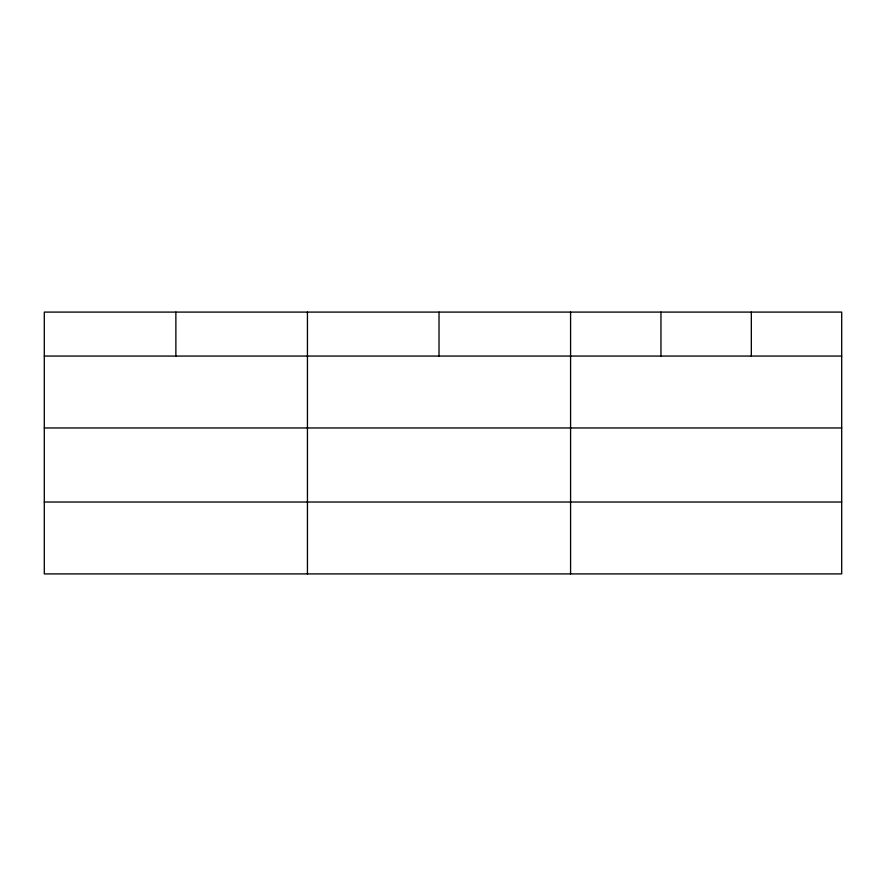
<?xml version="1.0" encoding="UTF-8"?>
<svg xmlns="http://www.w3.org/2000/svg" width="886" height="886" viewBox="0 0 886 886"><rect width="100%" height="100%" fill="white"/><g stroke="black" fill="none" stroke-linecap="round" stroke-linejoin="round"><path stroke-width="1.33" d="M841.7 427.96L841.7 312.094L44.3 312.094L44.3 573.907L841.7 573.907L841.7 427.96L44.3 427.96M44.3 356.061L841.7 356.061M44.3 502.019L841.7 502.019M751.328 312.094L751.328 356.061M660.956 312.094L660.956 356.061M570.584 312.094L570.584 573.907M439.013 312.094L439.013 356.061M307.442 312.094L307.442 573.907M175.871 312.094L175.871 356.061"/></g></svg>
